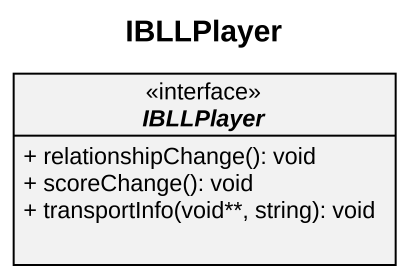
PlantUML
@startuml
title IBLLPlayer
hide circle
hide empty members
skinparam classAttributeIconSize 0
interface IBLLPlayer <<interface>> {
  + relationshipChange(): void
  + scoreChange(): void
  + transportInfo(void**, string): void
}
@enduml
